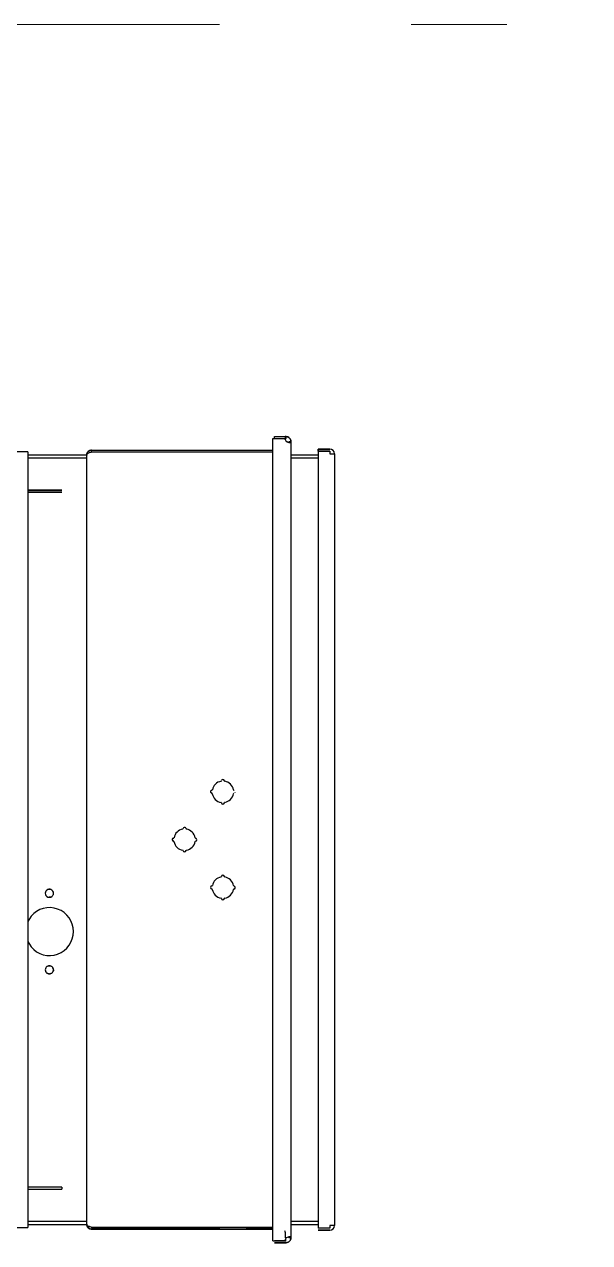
# Model space of a CAD drawing. Header units: millimetres. Extents: x -187347 to 135007, y -6415 to 292048.
# Drawn here: x -61495 to -60905, y 48782 to 50055 of the extents above; entities that cross this region are included whole.
import ezdxf

# ---------------------------------------------------------------- set-up
doc = ezdxf.new("R2010")
doc.units = ezdxf.units.MM
doc.header["$LTSCALE"] = 100
doc.linetypes.add('Z_LINE-CNTR', pattern=[17, 12, -2, 1, -2])
doc.layers.get('0').update_dxf_attribs({"lineweight": 18})
doc.layers.add('Layout Cabinplant', color=30, linetype='Continuous')
doc.layers.add('LAYOUT customer', color=5, linetype='Continuous')
doc.layers.add('S-GRID', color=7, linetype='Continuous', lineweight=5)

# ---------------------------------------------------------------- blocks, each defined once
blk = doc.blocks.new('CP hopper')
at = {"color": 5, "linetype": 'Continuous'}
for centre, radius, start, end in [((-27219.7, -342), 4.9, 90, 180), ((-27219.7, -342), 4.9, 90, 180), ((-27235.6, -384.5), 4.1, 270.8394, 314.8496), ((-27235.6, -384.5), 4.1, 270.3654, 281.366), ((-27235.6, -384.5), 4.1, 270.9901, 281.964), ((-27235.7, -384.6), 4.1, 304.6258, 315.5897)]:
    blk.add_arc(centre, radius, start, end, dxfattribs=at)
at = {"layer": 'LAYOUT customer', "linetype": 'Continuous'}
for p, q in [((-27224.6, -342), (-27224.6, -354.1)), ((-27224.6, -354.1), (-27224.6, -342)), ((-27222.6, -354.1), (-27222.6, -342)), ((-27222.6, -342), (-27222.6, -354.1)), ((-27222.6, -354.1), (-27222.6, -342)), ((-27222.6, -342), (-27219.7, -342)), ((-27219.7, -342), (-27219.7, -337.1)), ((-27219.7, -337.1), (-26413.5, -337.1)), ((-26413.5, -337.1), (-26413.5, -342)), ((-26413.5, -342), (-26410.7, -342)), ((-26410.7, -342), (-26410.7, -354.1)), ((-26408.6, -342), (-26408.6, -354.1)), ((-26408.6, -354.1), (-26408.6, -342)), ((-27222.6, -354.1), (-27224.6, -354.1)), ((-27224.6, -354.1), (-27222.6, -354.1)), ((-27222.6, -354.1), (-26410.7, -354.1)), ((-27218.6, -382.5), (-27218.6, -354.1)), ((-27215.6, -382.5), (-27215.6, -354.1)), ((-26417.6, -354.1), (-26417.6, -382.5)), ((-26417.6, -354.1), (-26417.6, -382.5)), ((-26417.6, -354.1), (-26417.6, -382.5)), ((-26414.6, -382.5), (-26414.6, -354.1)), ((-26414.6, -382.5), (-26414.6, -354.1)), ((-27237.5, -386.4), (-27237.6, -387.4)), ((-27237.6, -387.4), (-27237.5, -386.4)), ((-27236.4, -387.4), (-27237.6, -387.4)), ((-27237.6, -388.6), (-27237.6, -387.4)), ((-27237.6, -387.4), (-27237.6, -388.6)), ((-27237.6, -399.5), (-27237.6, -388.6)), ((-27237.6, -388.6), (-27235.6, -388.6)), ((-27237.3, -385.6), (-27237.5, -386.4)), ((-27237.5, -386.4), (-27237.3, -385.6)), ((-27236.8, -384.8), (-27237.3, -385.6)), ((-27237.3, -385.6), (-27236.8, -384.8)), ((-27236.2, -384), (-27236.8, -384.8)), ((-27236.8, -384.8), (-27236.5, -384.3)), ((-27236.5, -384.3), (-27236.2, -384)), ((-27235.6, -387.4), (-27236.4, -387.4)), ((-27235.4, -383.3), (-27236.2, -384)), ((-27236.2, -384), (-27235.8, -383.7)), ((-27235.8, -383.7), (-27235.4, -383.3)), ((-27235.6, -387.4), (-27235.6, -388.6)), ((-27235.6, -388.6), (-27235.6, -387.4)), ((-27235.6, -388.5), (-27234.8, -388.5)), ((-27234.8, -388.5), (-27235.6, -388.5)), ((-27235.6, -396.6), (-27235.6, -388.6)), ((-27235.6, -399.5), (-27235.6, -388.6)), ((-27234.8, -383), (-27235.4, -383.3)), ((-27235.4, -383.3), (-27234.8, -383)), ((-27233.7, -382.6), (-27234.8, -383)), ((-27234.8, -383), (-27233.7, -382.6)), ((-27232.7, -382.5), (-27233.7, -382.6)), ((-27233.7, -382.6), (-27232.7, -382.5)), ((-27232.2, -382.6), (-27232.7, -382.5)), ((-27232.7, -383.8), (-27232.7, -382.5)), ((-27232.7, -382.5), (-26400.5, -382.5)), ((-27232.7, -384.5), (-27232.7, -383.8)), ((-27232.2, -384.6), (-27232.7, -384.5)), ((-27232.7, -387.4), (-27232.2, -386.5)), ((-27232.6, -387.3), (-27232.6, -386.5)), ((-27232.6, -386.5), (-27232.2, -386.5)), ((-27231.8, -382.9), (-27232.2, -382.6)), ((-27232.2, -386.5), (-27231.9, -385.7)), ((-27231.9, -385.7), (-27231.6, -384.8)), ((-27231.6, -383.3), (-27231.8, -382.9)), ((-27231.5, -383.9), (-27231.6, -383.3)), ((-27231.6, -384.8), (-27231.5, -383.9)), ((-26406.7, -388.5), (-26400.6, -388.5)), ((-26401.5, -382.9), (-26401.7, -383.3)), ((-26401.7, -383.3), (-26401.7, -383.9)), ((-26401.7, -383.9), (-26401.7, -384.8)), ((-26401, -384.6), (-26401.7, -384.8)), ((-26401.7, -384.8), (-26401.5, -385.5)), ((-26401.5, -385.5), (-26401.1, -386.5)), ((-26400.5, -382.5), (-26401.1, -382.6)), ((-26401.1, -386.5), (-26400.5, -387.4)), ((-26400.5, -384.5), (-26401, -384.6)), ((-26399.5, -382.7), (-26400.5, -382.5)), ((-26400.5, -382.5), (-26400.5, -383.8)), ((-26400.5, -382.5), (-26399.5, -382.7)), ((-26400.5, -383.8), (-26400.5, -384.5)), ((-26399.9, -388), (-26398.6, -388)), ((-26398.7, -382.9), (-26399.5, -382.7)), ((-26399.5, -382.7), (-26398.7, -382.9)), ((-26397.9, -383.4), (-26398.7, -382.9)), ((-26398.7, -382.9), (-26397.9, -383.4)), ((-26398.6, -388), (-26398.5, -388.5)), ((-26397.6, -388.5), (-26398.5, -388.5)), ((-26397.1, -384), (-26397.9, -383.4)), ((-26397.9, -383.4), (-26397.5, -383.7)), ((-26397.7, -388.6), (-26397.7, -396.6)), ((-26397.6, -388.6), (-26397.7, -399.5)), ((-26397.7, -399.5), (-26397.6, -388.6)), ((-26397.6, -387.4), (-26397.6, -388.6)), ((-26397.6, -388.6), (-26397.6, -387.4)), ((-26397.6, -388.9), (-26397.6, -388.5)), ((-26397.5, -383.7), (-26397.1, -384)), ((-26396.4, -384.8), (-26397.1, -384)), ((-26397.1, -384), (-26396.8, -384.3)), ((-26396.8, -384.3), (-26396.4, -384.8)), ((-26396.1, -385.4), (-26396.4, -384.8)), ((-26396.4, -384.8), (-26396.1, -385.4)), ((-26395.7, -386.4), (-26396.1, -385.4)), ((-26396.1, -385.4), (-26395.7, -386.4)), ((-26395.6, -387.4), (-26395.7, -386.4)), ((-26395.7, -386.4), (-26395.6, -387.4)), ((-26395.6, -388.6), (-26395.6, -387.4)), ((-26395.6, -387.4), (-26395.6, -388.6)), ((-26395.6, -399.5), (-26395.6, -388.6)), ((-26395.6, -388.6), (-26395.6, -399.5)), ((-27235.6, -399.5), (-27237.6, -399.5)), ((-27235.6, -401.5), (-27235.6, -396.6)), ((-26397.7, -401.5), (-27235.6, -401.5)), ((-27223.6, -590.6), (-27223.6, -401.5)), ((-27221.6, -590.6), (-27221.6, -401.5)), ((-27221.6, -590.6), (-27221.6, -401.5)), ((-26411.6, -401.5), (-26411.6, -590.6)), ((-26411.6, -527.4), (-26411.6, -401.5)), ((-26411.6, -425.4), (-26411.6, -401.5)), ((-26411.6, -401.5), (-26411.6, -590.6)), ((-26409.6, -590.6), (-26409.6, -401.5)), ((-26409.6, -401.5), (-26409.6, -425.4)), ((-26397.7, -401.5), (-26397.7, -396.6)), ((-26411.6, -425.4), (-26409.6, -425.4)), ((-26409.6, -425.4), (-26411.6, -425.4)), ((-26411.6, -428.4), (-26411.6, -425.4)), ((-26409.6, -428.4), (-26411.6, -428.4)), ((-26409.6, -425.4), (-26409.6, -428.4)), ((-26868.1, -441.7), (-26868.2, -442.1)), ((-26866, -440.8), (-26866.4, -440.7)), ((-26411.6, -457.4), (-26409.6, -457.4)), ((-26411.6, -460.4), (-26411.6, -457.4)), ((-26409.6, -457.4), (-26409.6, -460.4)), ((-26763.2, -464.2), (-26764.7, -464.6)), ((-26411.6, -460.4), (-26409.6, -460.4)), ((-26409.6, -460.4), (-26411.6, -460.4)), ((-26411.6, -527.4), (-26411.6, -460.4)), ((-26409.6, -460.4), (-26409.6, -590.6)), ((-26411.6, -590.6), (-26411.6, -527.4)), ((-26411.6, -590.6), (-26411.6, -527.4)), ((-27223.6, -590.6), (-27223.6, -591.1)), ((-27223.6, -591.5), (-27223.6, -590.6)), ((-27221.6, -590.6), (-27223.6, -590.6)), ((-27223.6, -591.1), (-27223.6, -591.5)), ((-27223.3, -592.5), (-27223.6, -591.5)), ((-27223.6, -591.5), (-27223.3, -592.5)), ((-27222.2, -594.1), (-27223.3, -592.5)), ((-27223.3, -592.5), (-27222.2, -594.1)), ((-27222.2, -594.1), (-27221.5, -594.7)), ((-27221.5, -594.7), (-27222.2, -594.1)), ((-27221.5, -591.1), (-27221.6, -590.6)), ((-27221.4, -591.5), (-27221.5, -591.1)), ((-27221.5, -594.7), (-27220.6, -595.2)), ((-27220.6, -595.2), (-27221.5, -594.7)), ((-27221, -592.8), (-27221.4, -591.5)), ((-27220.5, -594.1), (-27221, -592.8)), ((-27219.9, -595.4), (-27220.6, -595.2)), ((-27220.6, -595.2), (-27219.9, -595.4)), ((-27220.1, -594.7), (-27220.5, -594.1)), ((-27219.5, -595.2), (-27220.1, -594.7)), ((-27218.9, -595.4), (-27219.9, -595.4)), ((-27219.9, -595.4), (-27218.9, -595.4)), ((-27218.9, -595.4), (-27219.5, -595.2)), ((-27218.3, -595.5), (-27218.9, -595.4)), ((-27218.9, -595.4), (-27218.3, -595.5)), ((-27218.3, -595.5), (-27218.9, -595.4)), ((-27218.6, -657), (-27218.6, -595.5)), ((-26415, -595.5), (-27218.3, -595.5)), ((-27215.6, -657), (-27215.6, -595.5)), ((-26417.6, -595.5), (-26417.6, -657)), ((-26417.6, -595.5), (-26417.6, -657)), ((-26417.6, -595.5), (-26417.6, -657)), ((-26415, -595.5), (-26414.5, -595.5)), ((-26414.5, -595.5), (-26415, -595.5)), ((-26414.5, -595.5), (-26415, -595.5)), ((-26414.6, -657), (-26414.6, -595.5)), ((-26414.6, -657), (-26414.6, -595.5)), ((-26414.1, -595.5), (-26414.5, -595.5)), ((-26414.1, -595.5), (-26414.5, -595.5)), ((-26414.5, -595.5), (-26414.1, -595.5)), ((-26413.4, -595.4), (-26414.1, -595.5)), ((-26414.1, -595.5), (-26413.4, -595.4)), ((-26413.2, -594.7), (-26413.8, -595.2)), ((-26412.7, -595.2), (-26413.4, -595.4)), ((-26413.4, -595.4), (-26412.7, -595.2)), ((-26412.8, -594.1), (-26413.2, -594.7)), ((-26412.5, -592.7), (-26412.8, -594.1)), ((-26412.7, -595.2), (-26411.8, -594.7)), ((-26411.8, -594.7), (-26412.7, -595.2)), ((-26411.8, -591.2), (-26412.5, -592.7)), ((-26412.5, -592.7), (-26411.1, -594.2)), ((-26412.5, -592.7), (-26411.1, -594.2)), ((-26412.5, -592.7), (-26411.1, -594.2)), ((-26411.1, -594.2), (-26412.5, -592.7)), ((-26412.5, -592.7), (-26411.1, -594.2)), ((-26412.5, -592.7), (-26411.1, -594.2)), ((-26411.1, -594.2), (-26412.5, -592.7)), ((-26412.5, -592.7), (-26411.1, -594.2)), ((-26411.1, -594.2), (-26412.5, -592.7)), ((-26412.5, -592.7), (-26411.1, -594.2)), ((-26411.1, -594.2), (-26412.5, -592.7)), ((-26411.1, -594.2), (-26412.5, -592.7)), ((-26412.5, -592.7), (-26411.1, -594.2)), ((-26411.1, -594.2), (-26412.5, -592.7)), ((-26411.1, -594.2), (-26412.5, -592.7)), ((-26411.1, -594.2), (-26412.5, -592.7)), ((-26411.1, -594.2), (-26412.5, -592.7)), ((-26411.1, -594.2), (-26412.5, -592.7)), ((-26412.5, -592.7), (-26411.1, -594.2)), ((-26412.5, -592.7), (-26411.1, -594.2)), ((-26411.6, -590.6), (-26411.8, -591.2)), ((-26411.8, -594.7), (-26411.1, -594.2)), ((-26411.1, -594.2), (-26411.8, -594.7)), ((-26411.1, -594.2), (-26410, -592.5)), ((-26410, -592.5), (-26411.1, -594.2)), ((-26410, -592.5), (-26409.7, -591.2)), ((-26409.7, -591.2), (-26410, -592.5)), ((-26409.7, -591.2), (-26409.6, -590.6)), ((-26409.6, -590.6), (-26409.7, -591.2)), ((-27181.6, -625.1), (-27181.6, -621.8)), ((-27181.6, -621.8), (-27181.6, -626.8)), ((-27179.6, -626.8), (-27179.6, -621.8)), ((-27179.6, -621.8), (-27179.6, -625.1)), ((-26453.6, -621.8), (-26451.6, -621.8)), ((-26453.6, -621.8), (-26453.6, -626.8)), ((-26451.6, -626.8), (-26451.6, -621.8)), ((-27181.6, -626.8), (-27181.6, -625.1)), ((-27181.6, -626.8), (-27181.6, -657)), ((-27181.6, -657), (-27181.6, -626.8)), ((-27179.6, -625.1), (-27179.6, -626.8)), ((-27179.6, -626.8), (-27179.6, -657)), ((-27179.6, -657), (-27179.6, -626.8)), ((-26764.9, -634.6), (-26764.8, -633.8)), ((-26764.8, -633.8), (-26764.9, -634.6)), ((-26764.8, -635.4), (-26764.9, -634.6)), ((-26764.9, -634.6), (-26764.8, -635.4)), ((-26764.6, -633.1), (-26764.8, -633.8)), ((-26764.6, -636.1), (-26764.8, -635.4)), ((-26764.8, -635.4), (-26764.6, -636.1)), ((-26764, -632), (-26764.6, -633.1)), ((-26764.6, -636.1), (-26764, -637.2)), ((-26764, -632), (-26763.3, -631.3)), ((-26763.3, -631.3), (-26764, -632)), ((-26762.7, -630.9), (-26763.3, -631.3)), ((-26761.8, -630.5), (-26762.7, -630.9)), ((-26760.6, -630.4), (-26761.8, -630.5)), ((-26759.5, -630.5), (-26760.6, -630.4)), ((-26758.6, -630.9), (-26759.5, -630.5)), ((-26759.5, -630.5), (-26759.1, -630.7)), ((-26758, -631.3), (-26758.6, -630.9)), ((-26757.3, -632), (-26758, -631.3)), ((-26756.7, -633.1), (-26757.3, -632)), ((-26757.3, -632), (-26757, -632.5)), ((-26757.3, -637.2), (-26756.7, -636.1)), ((-26756.7, -636.1), (-26757, -636.8)), ((-26756.5, -633.8), (-26756.7, -633.1)), ((-26756.7, -633.1), (-26756.5, -633.8)), ((-26756.7, -636.1), (-26756.5, -635.5)), ((-26756.4, -635), (-26756.5, -633.8)), ((-26756.5, -633.8), (-26756.4, -634.6)), ((-26756.5, -635.5), (-26756.4, -635)), ((-26756.4, -634.6), (-26756.4, -635)), ((-26684.8, -633.8), (-26684.9, -634.6)), ((-26684.9, -634.6), (-26684.9, -634.3)), ((-26684.9, -634.6), (-26684.8, -635.5)), ((-26684.8, -635.5), (-26684.9, -634.6)), ((-26684.6, -633.1), (-26684.8, -633.8)), ((-26684.8, -635.5), (-26684.6, -636.2)), ((-26684.6, -636.2), (-26684.8, -635.5)), ((-26684, -632), (-26684.6, -633.1)), ((-26684.6, -633.1), (-26684.3, -632.5)), ((-26684.6, -636.2), (-26684, -637.3)), ((-26683.3, -631.3), (-26684, -632)), ((-26684, -632), (-26683.3, -631.3)), ((-26682.7, -630.9), (-26683.3, -631.3)), ((-26683.3, -631.3), (-26682.7, -630.9)), ((-26681.8, -630.5), (-26682.7, -630.9)), ((-26682.7, -630.9), (-26682.1, -630.7)), ((-26680.6, -630.4), (-26681.8, -630.5)), ((-26680.6, -630.4), (-26679.5, -630.5)), ((-26679.5, -630.5), (-26680.6, -630.4)), ((-26678.6, -630.9), (-26679.5, -630.5)), ((-26678, -631.3), (-26678.6, -630.9)), ((-26677.3, -632), (-26678, -631.3)), ((-26677.3, -632), (-26677, -632.5)), ((-26676.7, -633.1), (-26677.3, -632)), ((-26677.3, -637.3), (-26676.7, -636.2)), ((-26676.7, -636.2), (-26677, -636.8)), ((-26676.7, -633.1), (-26676.5, -633.8)), ((-26676.5, -633.8), (-26676.7, -633.1)), ((-26676.7, -636.2), (-26676.5, -635.5)), ((-26676.4, -634.6), (-26676.5, -633.8)), ((-26676.4, -634.6), (-26676.5, -635.5)), ((-26676.5, -635.5), (-26676.4, -634.6)), ((-26453.6, -626.8), (-26453.6, -657)), ((-26451.6, -657), (-26451.6, -626.8)), ((-26764, -637.2), (-26764.3, -636.8)), ((-26764, -637.2), (-26763.3, -637.9)), ((-26763.3, -637.9), (-26762.7, -638.3)), ((-26762.7, -638.3), (-26761.8, -638.7)), ((-26761.8, -638.7), (-26762.2, -638.5)), ((-26761.8, -638.7), (-26760.6, -638.9)), ((-26760.6, -638.9), (-26759.5, -638.7)), ((-26759.5, -638.7), (-26758.6, -638.3)), ((-26758.6, -638.3), (-26759.1, -638.5)), ((-26758.6, -638.3), (-26758, -637.9)), ((-26758, -637.9), (-26758.6, -638.3)), ((-26758, -637.9), (-26757.3, -637.2)), ((-26757.3, -637.2), (-26758, -637.9)), ((-26684, -637.3), (-26684.3, -636.8)), ((-26684, -637.3), (-26683.3, -637.9)), ((-26683.3, -637.9), (-26682.7, -638.3)), ((-26682.7, -638.3), (-26681.8, -638.7)), ((-26681.8, -638.7), (-26682.2, -638.5)), ((-26681.8, -638.7), (-26680.6, -638.9)), ((-26680.6, -638.9), (-26679.5, -638.7)), ((-26679.5, -638.7), (-26678.6, -638.3)), ((-26678.6, -638.3), (-26679.1, -638.5)), ((-26678.6, -638.3), (-26678, -637.9)), ((-26677.3, -637.3), (-26678, -637.9)), ((-26678, -637.9), (-26677.3, -637.3)), ((-27221.6, -657), (-27221.6, -658.8)), ((-27221.6, -657), (-26411.6, -657)), ((-27221.6, -658.8), (-27221.6, -949.9)), ((-26736.7, -653.8), (-26731.2, -657)), ((-26710.1, -657), (-26704.6, -653.8)), ((-26411.6, -658.8), (-26411.6, -657)), ((-26411.6, -949.9), (-26411.6, -658.8))]:
    blk.add_line(p, q, dxfattribs=at)
for centre, radius, start, end in [((-26413.5, -342), 4.9, 360, 90), ((-26413.5, -342), 4.9, 360, 90), ((-26406.7, -391.4), 2.9, 90, 119.4828), ((-26397.7, -384.5), 4.1, 225.0752, 269.0863), ((-26866.6, -453.5), 11.2, 100.1776, 169.8224), ((-26868.7, -442), 0.5, 280.1751, 351.3725), ((-26864.6, -442), 0.504, 180.9595, 260.8141), ((-26866.6, -453.5), 11.2, 10.1784, 79.7956), ((-26766.6, -453.5), 11.2, 100.1776, 169.8224), ((-26768.8, -441.8), 0.665, 287.9293, 352.8657), ((-26766.6, -442.3), 1.59, 8.7249, 166.3852), ((-26766.6, -442.3), 1.6, 8.6446, 115.0809), ((-26764.4, -441.9), 0.655, 197.8503, 250.6018), ((-26764.4, -441.9), 0.655, 197.8503, 250.6018), ((-26766.6, -453.5), 11.2, 10.1776, 79.8224), ((-26877.9, -453.5), 1.6, 98.4135, 180.0059), ((-26877.9, -453.5), 1.59, 180.5309, 256.5919), ((-26878.2, -455.6), 0.525, 7.2159, 93.9789), ((-26878.2, -455.6), 0.525, 7.2159, 93.9789), ((-26878.2, -451.5), 0.5, 279.3034, 349.8283), ((-26866.6, -453.5), 11.3, 168.0476, 169.8694), ((-26866.6, -453.5), 11.2, 190.1784, 259.7956), ((-26866.6, -453.5), 11.3, 280.1962, 349.8224), ((-26855.1, -451.5), 0.499, 190.1242, 260.7442), ((-26855.1, -455.6), 0.5, 99.3033, 169.8283), ((-26855.4, -453.5), 1.6, 359.9985, 81.5786), ((-26855.4, -453.5), 1.6, 278.443, 359.9799), ((-26855.4, -453.5), 1.6, 278.443, 359.9799), ((-26777.9, -453.5), 1.6, 98.3859, 180.0335), ((-26777.9, -453.5), 1.6, 180.0112, 261.3588), ((-26778.2, -451.5), 0.5, 279.3034, 349.8283), ((-26778.2, -455.6), 0.5, 10.175, 81.3726), ((-26778.2, -455.6), 0.5, 10.175, 81.3726), ((-26766.6, -453.5), 11.2, 190.1784, 259.7956), ((-26766.6, -453.5), 11.3, 280.1962, 349.8224), ((-26755.1, -451.5), 0.499, 190.1242, 260.7442), ((-26755.1, -455.6), 0.5, 99.3033, 169.8283), ((-26755.4, -453.5), 1.6, 359.9778, 81.5993), ((-26755.4, -453.5), 1.6, 278.4096, 0.0134), ((-26868.7, -465.1), 0.501, 8.6779, 80.3557), ((-26866.6, -464.8), 1.6, 188.6465, 340.1099), ((-26866.6, -464.8), 1.6, 238.8429, 340.1087), ((-26864.6, -465.2), 0.559, 94.7821, 197.1665), ((-26864.6, -465.2), 0.559, 94.7821, 197.1665), ((-26768.8, -465.2), 0.655, 17.9061, 71.1275), ((-26768.8, -465.2), 0.655, 17.9061, 71.1275), ((-26766.7, -464.8), 1.59, 188.7298, 346.2531), ((-26766.6, -464.8), 1.6, 216.3347, 317.6017), ((-26764.5, -465.3), 0.666, 107.5046, 172.9998), ((-26816.6, -493.5), 11.2, 100.1776, 169.8224), ((-26818.8, -481.8), 0.665, 287.9293, 352.8657), ((-26816.6, -482.3), 1.59, 8.7249, 166.3852), ((-26814.4, -481.9), 0.655, 197.9008, 250.9683), ((-26814.4, -481.9), 0.655, 197.9008, 250.9683), ((-26816.6, -493.5), 11.2, 10.1776, 79.8038), ((-26827.9, -493.5), 1.6, 98.3859, 180.0335), ((-26827.9, -493.5), 1.59, 180.5458, 256.577), ((-26828.4, -495.7), 0.674, 18.2571, 82.9376), ((-26828.2, -491.5), 0.499, 279.2558, 349.8759), ((-26828.2, -491.5), 0.499, 279.2558, 349.8759), ((-26816.6, -493.5), 11.2, 190.1784, 259.7956), ((-26816.6, -493.5), 11.3, 280.1962, 349.8224), ((-26805.1, -491.5), 0.5, 190.1718, 260.6966), ((-26805.1, -491.5), 0.5, 190.1718, 260.6966), ((-26805.1, -495.6), 0.5, 99.3033, 169.8283), ((-26805.4, -493.5), 1.6, 359.9985, 81.5786), ((-26805.4, -493.5), 1.6, 359.9985, 81.5786), ((-26805.4, -493.5), 1.6, 278.443, 359.9799), ((-26818.7, -505.1), 0.501, 8.6779, 80.3557), ((-26816.7, -504.8), 1.59, 188.7298, 346.2531), ((-26816.6, -504.8), 1.6, 227.5801, 317.6116), ((-26814.5, -505.3), 0.666, 107.5046, 172.9998), ((-26814.5, -505.3), 0.666, 107.5046, 172.9998), ((-26720.6, -634.6), 25, 89.9999, 229.9998), ((-26720.6, -634.6), 25, 310, 90.0001)]:
    blk.add_arc(centre, radius, start, end, dxfattribs=at)
blk = doc.blocks.new('CP_Whole bird batching')
at = {"layer": 'LAYOUT customer', "color": 0, "rotation": 180}
blk.add_blockref('CP hopper', (-62612.2, -8734.2), dxfattribs=at)

msp = doc.modelspace()

# ---------------------------------------------------------------- linework, layer by layer
at = {"layer": 'S-GRID', "color": 152, "linetype": 'Z_LINE-CNTR'}
msp.add_line((-89691.4, 50055), (-18064, 50055), dxfattribs=at)

# ---------------------------------------------------------------- block references
at = {"layer": 'Layout Cabinplant', "rotation": 90}
msp.add_blockref('CP_Whole bird batching', (-69568.5, 84998.9, 0), dxfattribs=at)

doc.saveas('drawing.dxf')
